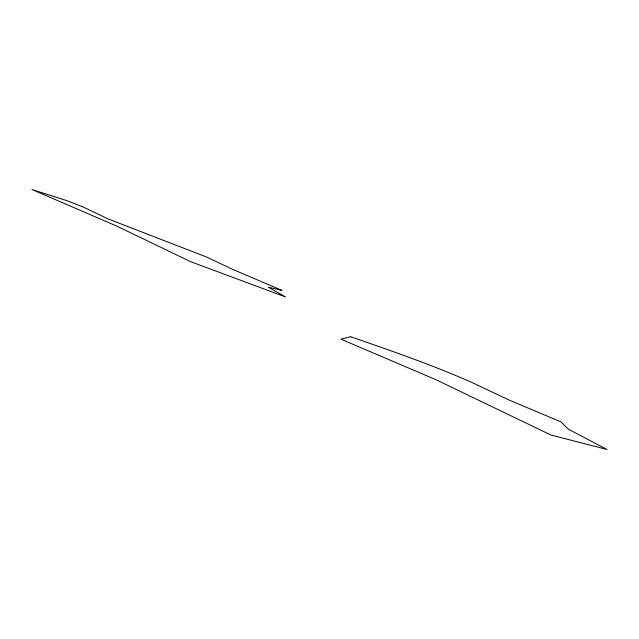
<?xml version="1.0" encoding="UTF-8"?>
<svg xmlns="http://www.w3.org/2000/svg" width="639" height="639" viewBox="0 0 639 639"><rect width="100%" height="100%" fill="white"/><g stroke="black" fill="none" stroke-linecap="round" stroke-linejoin="round"><path stroke-width="0.96" d="M350.659 336.745L340.93 339.173L436.03 379.734L550.922 435.015L607.05 449.489L568.502 429.28L560.818 421.804L509.61 400.286L473.307 383.128C433.37 365.316 391.955 351.043 350.659 336.745M281.911 290.37L268.38 287.215L285.585 296.975L190.909 261.798L116.234 225.871L31.95 189.511L67.454 200.822L82.735 206.78L108.039 218.897L206.485 256.99L232.372 269.227L281.911 290.37"/></g></svg>
